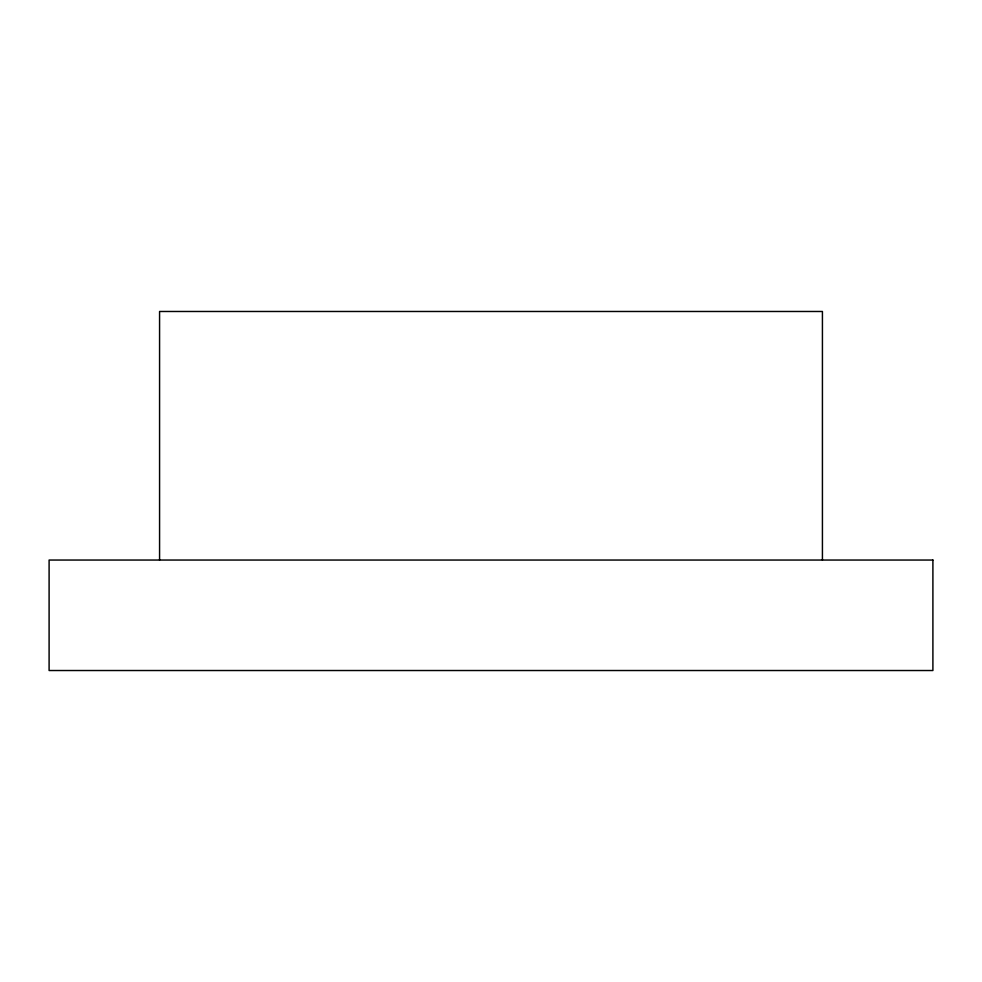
<?xml version="1.0" encoding="UTF-8"?>
<svg xmlns="http://www.w3.org/2000/svg" width="982" height="982" viewBox="0 0 982 982"><rect width="100%" height="100%" fill="white"/><g stroke="black" fill="none" stroke-linecap="round" stroke-linejoin="round"><path stroke-width="1.47" d="M822.425 560.047L822.425 311.478L159.575 311.478L159.575 560.047M932.9 560.047L49.1 560.047L49.1 670.522L932.9 670.522L932.9 560.047"/></g></svg>
